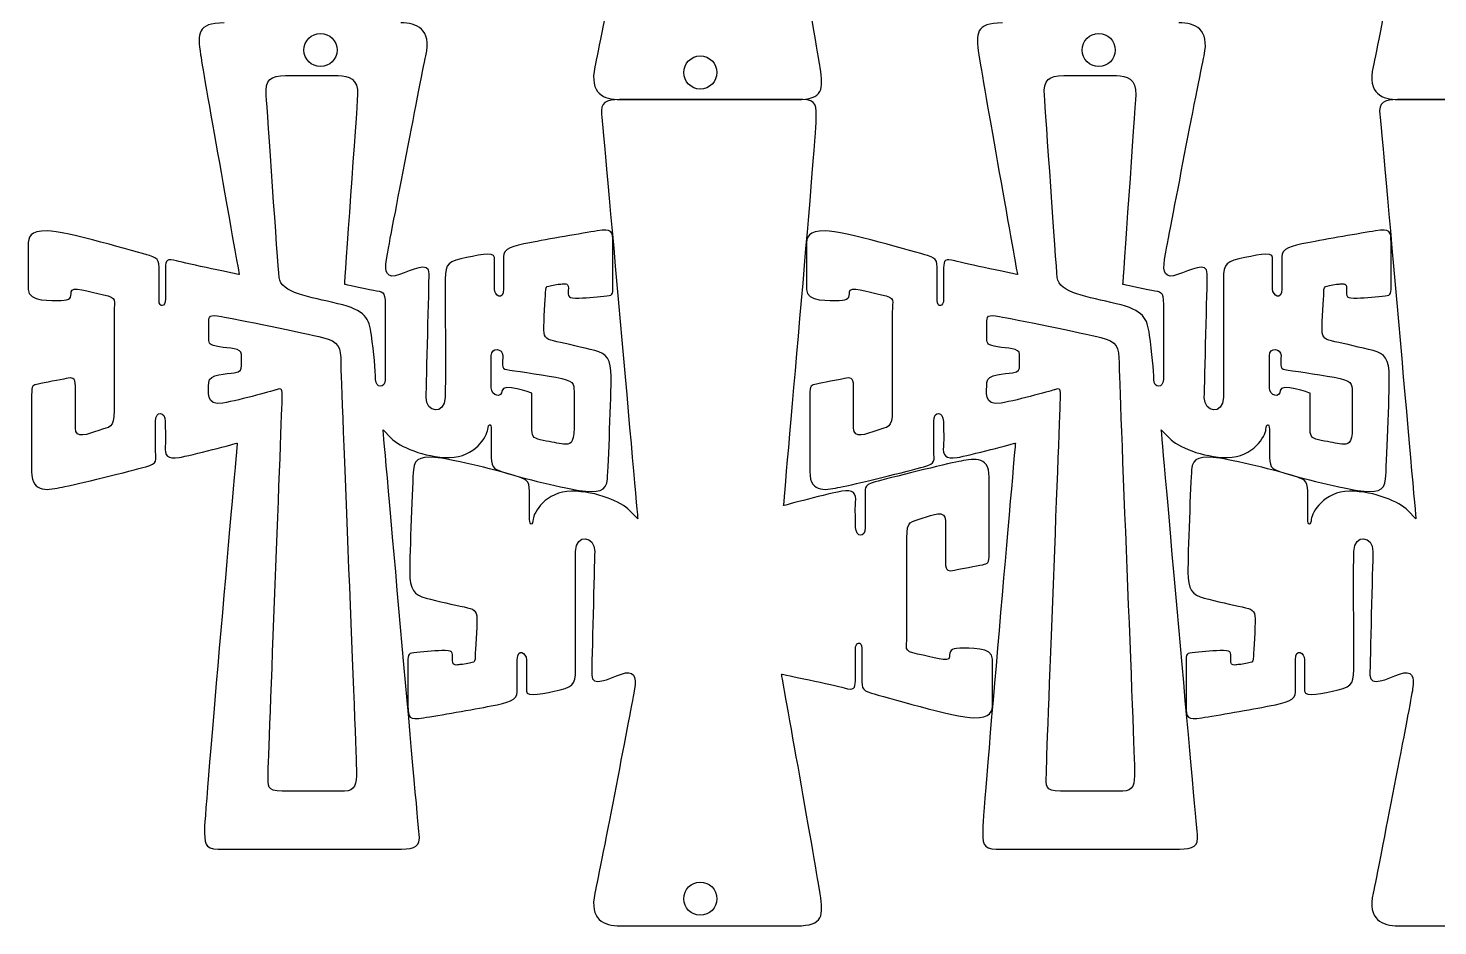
# Model space of a CAD drawing. Extents: x 0 to 3293, y 160 to 1701.
# Drawn here: x 0 to 1255, y 160 to 960 of the extents above; entities that cross this region are included whole.
import ezdxf

# ---------------------------------------------------------------- set-up
doc = ezdxf.new("R2010")
doc.units = 0
doc.layers.add('H0110_Printing_Least_9', color=7, linetype='CONTINUOUS')

msp = doc.modelspace()

# ---------------------------------------------------------------- linework, layer by layer
at = {"layer": 'H0110_Printing_Least_9', "color": 1}
for points in [[(260.438293, 955.211376)], [(953.375776, 955.211376)], [(598.601685, 905.750877)], [(506.876287, 779.374381)], [(1199.81377, 779.374381)], [(470.098288, 648.909384)], [(1163.035771, 648.909384)], [(352.162691, 345.579991)], [(1045.101174, 345.579991)], [(281.855293, 280.327393)], [(974.792776, 280.327393)], [(598.601685, 169.742996)]]:
    msp.add_lwpolyline(points, close=True, dxfattribs=at)
for points in [[(229.277294, 917.679377), (276.224293, 917.679377)], [(922.214777, 917.679377), (969.161776, 917.679377)], [(689.777683, 896.304978), (526.585687, 896.304978)], [(527.134687, 896.304878), (684.351683, 896.304878)], [(1382.715165, 896.304978), (1219.52317, 896.304978)], [(1220.072169, 896.304878), (1377.289166, 896.304878)], [(0.1253, 765.930381), (0.1253, 727.143382)], [(520.751287, 729.788382), (520.751287, 769.015381)], [(693.062783, 765.930381), (693.062783, 727.143382)], [(1213.68877, 729.788382), (1213.68877, 769.015381)], [(415.26029, 727.584382), (415.26029, 755.572381)], [(423.409289, 756.233381), (423.409289, 727.804382)], [(1108.197772, 727.584382), (1108.197772, 755.572381)], [(1116.346772, 756.233381), (1116.346772, 727.804382)], [(122.353297, 746.536381), (122.353297, 718.769382)], [(815.29078, 746.536381), (815.29078, 718.769382)], [(116.627297, 717.226382), (116.627297, 738.823382)], [(809.56478, 717.226382), (809.56478, 738.823382)], [(76.545298, 707.089382), (76.545298, 619.158385)], [(317.985292, 713.926382), (317.985292, 647.009384)], [(769.482781, 707.089382), (769.482781, 619.158385)], [(1010.922775, 713.926382), (1010.922775, 647.009384)], [(160.893296, 683.288383), (160.893296, 696.511383)], [(853.830779, 683.288383), (853.830779, 696.511383)], [(189.964295, 659.046384), (189.964295, 669.184383)], [(412.50729, 639.653384), (412.50729, 668.412383)], [(882.901778, 659.046384), (882.901778, 669.184383)], [(1105.444772, 639.653384), (1105.444772, 668.412383)], [(42.189299, 603.511385), (42.189299, 641.069384)], [(735.126782, 603.511385), (735.126782, 641.069384)], [(3.2083, 633.262384), (3.2083, 564.945386)], [(448.735289, 601.969385), (448.735289, 634.805384)], [(486.175288, 636.348384), (486.175288, 603.732385)], [(696.145783, 633.262384), (696.145783, 564.945386)], [(1141.672771, 601.969385), (1141.672771, 634.805384)], [(1179.112771, 636.348384), (1179.112771, 603.732385)], [(113.544297, 582.575385), (113.544297, 609.682385)], [(412.39729, 602.630385), (412.39729, 581.694385)], [(806.48178, 582.575385), (806.48178, 609.682385)], [(1105.334772, 602.630385), (1105.334772, 581.694385)], [(316.156292, 602.189385), (323.424292, 594.696385)], [(1009.093775, 602.189385), (1016.361775, 594.696385)], [(855.831679, 491.691988), (855.831679, 560.008986)], [(446.642689, 522.323987), (446.642689, 543.259986)], [(745.495681, 542.378986), (745.495681, 515.271987)], [(1139.580172, 522.323987), (1139.580172, 543.259986)], [(542.882686, 522.764987), (535.615687, 530.257987)], [(1235.820169, 522.764987), (1228.553169, 530.257987)], [(816.85068, 521.442987), (816.85068, 483.884988)], [(782.49468, 417.86499), (782.49468, 505.795987)], [(736.686682, 378.417991), (736.686682, 406.18499)], [(742.412681, 407.72799), (742.412681, 386.13099)], [(338.288692, 395.16599), (338.288692, 355.938991)], [(435.630689, 368.720991), (435.630689, 397.14999)], [(443.778689, 397.36999), (443.778689, 369.381991)], [(858.914679, 359.024991), (858.914679, 397.81099)], [(1031.226174, 395.16599), (1031.226174, 355.938991)], [(1128.568172, 368.720991), (1128.568172, 397.14999)], [(1136.716172, 397.36999), (1136.716172, 369.381991)], [(281.855293, 280.327393), (226.357294, 280.327393)], [(974.792776, 280.327393), (919.294777, 280.327393)], [(169.262296, 228.649394), (332.453292, 228.649394)], [(862.199778, 228.649394), (1025.390774, 228.649394)], [(527.134687, 160.296996), (684.351683, 160.296996)], [(1220.072169, 160.296996), (1377.289166, 160.296996)]]:
    msp.add_lwpolyline(points, dxfattribs=at)
for points in [[(705.368682, 924.710877), (702.639682, 943.555876), (670.977683, 1120.542872), (670.977683, 1120.542872)], [(539.963687, 1107.159872), (538.052687, 1095.687873), (509.939687, 949.564876), (504.753687, 925.529877)], [(1232.901169, 1107.159872), (1230.990169, 1095.687873), (1202.87717, 949.564876), (1197.69117, 925.529877)], [(174.688296, 964.657376), (150.396296, 964.657376), (150.941296, 955.097376), (153.671296, 936.251377)], [(245.696294, 940.470376), (245.696294, 948.611376), (252.296294, 955.211376), (260.438293, 955.211376)], [(260.438293, 955.211376), (268.580293, 955.211376), (275.180293, 948.611376), (275.180293, 940.470376)], [(354.286291, 935.432377), (359.472291, 959.467376), (346.098291, 964.657376), (331.905292, 964.657376)], [(867.625778, 964.657376), (843.332779, 964.657376), (843.878779, 955.097376), (846.608779, 936.251377)], [(938.633777, 940.470376), (938.633777, 948.611376), (945.233776, 955.211376), (953.375776, 955.211376)], [(953.375776, 955.211376), (961.517776, 955.211376), (968.117776, 948.611376), (968.117776, 940.470376)], [(1047.223774, 935.432377), (1052.409774, 959.467376), (1039.035774, 964.657376), (1024.842774, 964.657376)], [(153.671296, 936.251377), (156.400296, 917.406377), (188.062295, 740.419381), (188.062295, 740.419381)], [(260.438293, 925.729377), (252.296294, 925.729377), (245.696294, 932.329377), (245.696294, 940.470376)], [(275.180293, 940.470376), (275.180293, 932.329377), (268.580293, 925.729377), (260.438293, 925.729377)], [(319.076292, 753.802381), (320.987292, 765.274381), (349.100291, 911.397377), (354.286291, 935.432377)], [(583.859685, 920.491877), (583.859685, 928.632877), (590.459685, 935.232877), (598.601685, 935.232877)], [(598.601685, 935.232877), (606.743685, 935.232877), (613.343685, 928.632877), (613.343685, 920.491877)], [(846.608779, 936.251377), (849.337779, 917.406377), (880.999778, 740.419381), (880.999778, 740.419381)], [(953.375776, 925.729377), (945.233776, 925.729377), (938.633777, 932.329377), (938.633777, 940.470376)], [(968.117776, 940.470376), (968.117776, 932.329377), (961.517776, 925.729377), (953.375776, 925.729377)], [(1012.013775, 753.802381), (1013.924775, 765.274381), (1042.037774, 911.397377), (1047.223774, 935.432377)], [(212.081295, 899.925378), (210.990295, 914.128377), (216.176295, 917.679377), (229.277294, 917.679377)], [(276.224293, 917.679377), (285.231293, 917.679377), (294.238293, 914.948377), (293.419293, 900.472377)], [(504.753687, 925.529877), (499.567688, 901.494877), (512.941687, 896.304878), (527.134687, 896.304878)], [(598.601685, 905.750877), (590.459685, 905.750877), (583.859685, 912.350877), (583.859685, 920.491877)], [(613.343685, 920.491877), (613.343685, 912.350877), (606.743685, 905.750877), (598.601685, 905.750877)], [(684.351683, 896.304878), (708.643682, 896.304878), (708.097682, 905.864877), (705.368682, 924.710877)], [(905.018777, 899.925378), (903.927777, 914.128377), (909.113777, 917.679377), (922.214777, 917.679377)], [(969.161776, 917.679377), (978.168776, 917.679377), (987.175775, 914.948377), (986.356775, 900.472377)], [(1197.69117, 925.529877), (1192.50517, 901.494877), (1205.87917, 896.304878), (1220.072169, 896.304878)], [(223.545294, 737.961382), (222.180294, 751.890381), (213.173295, 885.723378), (212.081295, 899.925378)], [(293.419293, 900.472377), (292.600293, 885.996378), (281.683293, 731.952382), (281.683293, 731.952382)], [(526.585687, 896.304978), (514.473687, 896.304978), (509.407687, 894.100978), (510.729687, 882.861978)], [(701.889682, 877.792978), (701.889682, 890.574978), (702.330682, 896.304978), (689.777683, 896.304978)], [(916.482777, 737.961382), (915.117777, 751.890381), (906.110777, 885.723378), (905.018777, 899.925378)], [(986.356775, 900.472377), (985.537775, 885.996378), (974.620776, 731.952382), (974.620776, 731.952382)], [(1219.52317, 896.304978), (1207.41117, 896.304978), (1202.34617, 894.100978), (1203.66717, 882.861978)], [(510.729687, 882.861978), (512.050687, 871.622978), (542.882686, 522.764987), (542.882686, 522.764987)], [(1203.66717, 882.861978), (1204.98817, 871.622978), (1235.820169, 522.764987), (1235.820169, 522.764987)], [(672.819683, 534.664987), (672.819683, 534.664987), (701.889682, 865.010978), (701.889682, 877.792978)], [(17.0823, 779.374381), (1.6663, 779.374381), (0.1253, 774.304381), (0.1253, 765.930381)], [(108.038297, 757.335381), (98.568298, 760.200381), (32.499299, 779.374381), (17.0823, 779.374381)], [(506.876287, 779.374381), (493.883288, 777.171381), (462.170288, 771.880381), (446.753289, 768.794381)], [(520.751287, 769.015381), (520.751287, 778.932381), (519.870287, 781.57638), (506.876287, 779.374381)], [(710.019782, 779.374381), (694.603783, 779.374381), (693.062783, 774.304381), (693.062783, 765.930381)], [(800.97578, 757.335381), (791.50578, 760.200381), (725.436782, 779.374381), (710.019782, 779.374381)], [(1199.81377, 779.374381), (1186.82077, 777.171381), (1155.107771, 771.880381), (1139.690772, 768.794381)], [(1213.68877, 769.015381), (1213.68877, 778.932381), (1212.80777, 781.57638), (1199.81377, 779.374381)], [(446.753289, 768.794381), (431.337289, 765.709381), (423.409289, 763.946381), (423.409289, 756.233381)], [(1139.690772, 768.794381), (1124.274772, 765.709381), (1116.346772, 763.946381), (1116.346772, 756.233381)], [(116.627297, 738.823382), (116.627297, 752.707381), (117.508297, 754.470381), (108.038297, 757.335381)], [(132.263297, 752.707381), (123.674297, 755.131381), (122.353297, 753.148381), (122.353297, 746.536381)], [(330.692292, 740.419381), (319.680292, 736.285382), (317.166292, 742.331381), (319.076292, 753.802381)], [(385.30929, 754.470381), (371.655291, 751.605381), (371.434291, 747.418381), (371.434291, 730.889382)], [(415.26029, 755.572381), (415.26029, 761.522381), (398.96329, 757.335381), (385.30929, 754.470381)], [(809.56478, 738.823382), (809.56478, 752.707381), (810.44578, 754.470381), (800.97578, 757.335381)], [(825.200779, 752.707381), (816.61178, 755.131381), (815.29078, 753.148381), (815.29078, 746.536381)], [(1023.629774, 740.419381), (1012.617775, 736.285382), (1010.103775, 742.331381), (1012.013775, 753.802381)], [(1078.246773, 754.470381), (1064.592773, 751.605381), (1064.371773, 747.418381), (1064.371773, 730.889382)], [(1108.197772, 755.572381), (1108.197772, 761.522381), (1091.900773, 757.335381), (1078.246773, 754.470381)], [(188.062295, 740.419381), (188.062295, 740.419381), (140.852296, 750.283381), (132.263297, 752.707381)], [(357.119291, 741.247381), (357.119291, 752.266381), (341.703291, 744.553381), (330.692292, 740.419381)], [(354.477291, 631.058384), (354.697291, 644.942384), (357.119291, 730.228382), (357.119291, 741.247381)], [(880.999778, 740.419381), (880.999778, 740.419381), (833.789779, 750.283381), (825.200779, 752.707381)], [(1050.056774, 741.247381), (1050.056774, 752.266381), (1034.640774, 744.553381), (1023.629774, 740.419381)], [(1047.414774, 631.058384), (1047.634774, 644.942384), (1050.056774, 730.228382), (1050.056774, 741.247381)], [(38.445299, 725.160382), (38.445299, 730.449382), (54.081299, 725.160382), (67.075298, 722.515382)], [(275.951293, 714.472382), (251.113294, 720.481382), (224.910294, 724.031382), (223.545294, 737.961382)], [(281.683293, 731.952382), (281.683293, 731.952382), (299.424293, 728.128382), (307.612292, 726.489382)], [(371.434291, 730.889382), (371.434291, 714.361382), (371.875291, 647.146384), (371.434291, 631.058384)], [(460.848288, 724.278382), (460.848288, 728.686382), (461.289288, 729.788382), (463.711288, 730.228382)], [(463.711288, 730.228382), (466.134288, 730.669382), (471.860288, 731.991382), (474.503288, 731.991382)], [(474.503288, 731.991382), (477.145288, 731.991382), (481.109288, 733.975382), (481.109288, 728.245382)], [(481.109288, 728.245382), (481.109288, 722.515382), (479.568288, 719.430382), (487.496288, 719.430382)], [(512.823287, 721.193382), (520.751287, 722.074382), (520.751287, 721.854382), (520.751287, 729.788382)], [(731.382782, 725.160382), (731.382782, 730.449382), (747.018781, 725.160382), (760.012781, 722.515382)], [(968.888776, 714.472382), (944.050776, 720.481382), (917.847777, 724.031382), (916.482777, 737.961382)], [(974.620776, 731.952382), (974.620776, 731.952382), (992.361775, 728.128382), (1000.549775, 726.489382)], [(1064.371773, 730.889382), (1064.371773, 714.361382), (1064.812773, 647.146384), (1064.371773, 631.058384)], [(1153.785771, 724.278382), (1153.785771, 728.686382), (1154.226771, 729.788382), (1156.648771, 730.228382)], [(1156.648771, 730.228382), (1159.071771, 730.669382), (1164.797771, 731.991382), (1167.440771, 731.991382)], [(1167.440771, 731.991382), (1170.082771, 731.991382), (1174.046771, 733.975382), (1174.046771, 728.245382)], [(1174.046771, 728.245382), (1174.046771, 722.515382), (1172.505771, 719.430382), (1180.43377, 719.430382)], [(1205.76077, 721.193382), (1213.68877, 722.074382), (1213.68877, 721.854382), (1213.68877, 729.788382)], [(0.1253, 727.143382), (0.1253, 715.904382), (21.047299, 717.446382), (29.415299, 717.446382)], [(29.415299, 717.446382), (37.784299, 717.446382), (38.445299, 719.871382), (38.445299, 725.160382)], [(67.075298, 722.515382), (80.069298, 719.871382), (76.545298, 717.446382), (76.545298, 707.089382)], [(122.353297, 718.769382), (122.353297, 710.835382), (116.627297, 711.276382), (116.627297, 717.226382)], [(307.612292, 726.489382), (315.801292, 724.851382), (317.985292, 726.489382), (317.985292, 713.926382)], [(423.409289, 727.804382), (423.409289, 716.345382), (415.26029, 721.634382), (415.26029, 727.584382)], [(459.306289, 691.001383), (459.086289, 698.494383), (460.848288, 719.871382), (460.848288, 724.278382)], [(487.496288, 719.430382), (495.425288, 719.430382), (504.894287, 720.311382), (512.823287, 721.193382)], [(693.062783, 727.143382), (693.062783, 715.904382), (713.984782, 717.446382), (722.353782, 717.446382)], [(722.353782, 717.446382), (730.721782, 717.446382), (731.382782, 719.871382), (731.382782, 725.160382)], [(760.012781, 722.515382), (773.006781, 719.871382), (769.482781, 717.446382), (769.482781, 707.089382)], [(815.29078, 718.769382), (815.29078, 710.835382), (809.56478, 711.276382), (809.56478, 717.226382)], [(1000.549775, 726.489382), (1008.738775, 724.851382), (1010.922775, 726.489382), (1010.922775, 713.926382)], [(1116.346772, 727.804382), (1116.346772, 716.345382), (1108.197772, 721.634382), (1108.197772, 727.584382)], [(1152.243771, 691.001383), (1152.023771, 698.494383), (1153.785771, 719.871382), (1153.785771, 724.278382)], [(1180.43377, 719.430382), (1188.36277, 719.430382), (1197.83177, 720.311382), (1205.76077, 721.193382)], [(160.893296, 696.511383), (160.893296, 703.783382), (161.114296, 705.105382), (172.125296, 703.122382)], [(172.125296, 703.122382), (183.137295, 701.138382), (247.444294, 688.136383), (262.200293, 684.390383)], [(305.702292, 686.510383), (303.518292, 701.908382), (300.789292, 708.463382), (275.951293, 714.472382)], [(853.830779, 696.511383), (853.830779, 703.783382), (854.051779, 705.105382), (865.062778, 703.122382)], [(865.062778, 703.122382), (876.074778, 701.138382), (940.381776, 688.136383), (955.137776, 684.390383)], [(998.639775, 686.510383), (996.455775, 701.908382), (993.726775, 708.463382), (968.888776, 714.472382)], [(470.759288, 680.643383), (462.170288, 682.406383), (459.527289, 683.508383), (459.306289, 691.001383)], [(1163.696771, 680.643383), (1155.107771, 682.406383), (1152.464771, 683.508383), (1152.243771, 691.001383)], [(170.363296, 676.015383), (161.554296, 677.558383), (160.893296, 678.880383), (160.893296, 683.288383)], [(262.200293, 684.390383), (276.955293, 680.643383), (278.497293, 676.015383), (278.497293, 661.691383)], [(309.523292, 647.009384), (309.523292, 654.930384), (307.885292, 671.113383), (305.702292, 686.510383)], [(504.674287, 672.710383), (494.103288, 675.354383), (479.348288, 678.880383), (470.759288, 680.643383)], [(863.300778, 676.015383), (854.491779, 677.558383), (853.830779, 678.880383), (853.830779, 683.288383)], [(955.137776, 684.390383), (969.892776, 680.643383), (971.434776, 676.015383), (971.434776, 661.691383)], [(1002.460775, 647.009384), (1002.460775, 654.930384), (1000.822775, 671.113383), (998.639775, 686.510383)], [(1197.61177, 672.710383), (1187.04077, 675.354383), (1172.285771, 678.880383), (1163.696771, 680.643383)], [(189.964295, 669.184383), (189.964295, 675.354383), (179.173296, 674.473383), (170.363296, 676.015383)], [(412.50729, 668.412383), (412.50729, 676.015383), (422.748289, 674.693383), (422.748289, 668.412383)], [(422.748289, 668.412383), (422.748289, 662.132383), (420.986289, 656.402384), (426.272289, 655.741384)], [(519.209287, 649.570384), (519.209287, 664.776383), (515.245287, 670.065383), (504.674287, 672.710383)], [(882.901778, 669.184383), (882.901778, 675.354383), (872.110778, 674.473383), (863.300778, 676.015383)], [(1105.444772, 668.412383), (1105.444772, 676.015383), (1115.685772, 674.693383), (1115.685772, 668.412383)], [(1115.685772, 668.412383), (1115.685772, 662.132383), (1113.923772, 656.402384), (1119.209772, 655.741384)], [(1212.14677, 649.570384), (1212.14677, 664.776383), (1208.18277, 670.065383), (1197.61177, 672.710383)], [(160.893296, 644.281384), (160.893296, 652.215384), (177.411296, 651.774384), (183.577295, 652.876384)], [(183.577295, 652.876384), (189.744295, 653.978384), (189.964295, 656.181384), (189.964295, 659.046384)], [(278.497293, 661.691383), (278.497293, 647.366384), (292.426293, 309.252392), (292.426293, 297.847393)], [(426.272289, 655.741384), (431.557289, 655.080384), (454.241289, 651.554384), (470.098288, 648.909384)], [(853.830779, 644.281384), (853.830779, 652.215384), (870.348778, 651.774384), (876.514778, 652.876384)], [(876.514778, 652.876384), (882.681778, 653.978384), (882.901778, 656.181384), (882.901778, 659.046384)], [(971.434776, 661.691383), (971.434776, 647.366384), (985.363775, 309.252392), (985.363775, 297.847393)], [(1119.209772, 655.741384), (1124.494772, 655.080384), (1147.178771, 651.554384), (1163.035771, 648.909384)], [(9.1543, 642.959384), (4.3093, 641.857384), (3.2083, 641.857384), (3.2083, 633.262384)], [(34.040299, 647.807384), (28.975299, 646.705384), (13.9993, 644.061384), (9.1543, 642.959384)], [(42.189299, 641.069384), (42.189299, 649.096384), (39.106299, 648.909384), (34.040299, 647.807384)], [(173.447296, 625.990384), (157.370296, 623.345384), (160.893296, 636.348384), (160.893296, 644.281384)], [(317.985292, 647.009384), (317.985292, 639.089384), (309.523292, 639.089384), (309.523292, 647.009384)], [(448.735289, 634.805384), (448.735289, 634.805384), (422.088289, 644.116384), (422.088289, 637.174384)], [(470.098288, 648.909384), (485.955288, 646.264384), (486.175288, 643.179384), (486.175288, 636.348384)], [(515.906287, 558.334386), (516.787287, 569.353386), (519.209287, 634.364384), (519.209287, 649.570384)], [(702.091782, 642.959384), (697.246783, 641.857384), (696.145783, 641.857384), (696.145783, 633.262384)], [(726.977782, 647.807384), (721.912782, 646.705384), (706.936782, 644.061384), (702.091782, 642.959384)], [(735.126782, 641.069384), (735.126782, 649.096384), (732.043782, 648.909384), (726.977782, 647.807384)], [(866.384778, 625.990384), (850.307779, 623.345384), (853.830779, 636.348384), (853.830779, 644.281384)], [(1010.922775, 647.009384), (1010.922775, 639.089384), (1002.460775, 639.089384), (1002.460775, 647.009384)], [(1141.672771, 634.805384), (1141.672771, 634.805384), (1115.025772, 644.116384), (1115.025772, 637.174384)], [(1163.035771, 648.909384), (1178.892771, 646.264384), (1179.112771, 643.179384), (1179.112771, 636.348384)], [(1208.84377, 558.334386), (1209.72477, 569.353386), (1212.14677, 634.364384), (1212.14677, 649.570384)], [(221.072294, 637.835384), (221.072294, 637.835384), (189.523295, 628.634384), (173.447296, 625.990384)], [(213.804295, 295.534393), (213.804295, 306.277392), (226.357294, 623.455384), (226.357294, 630.893384)], [(226.357294, 630.893384), (226.357294, 638.331384), (226.357294, 639.818384), (221.072294, 637.835384)], [(371.434291, 631.058384), (370.994291, 614.971385), (354.256291, 617.175385), (354.477291, 631.058384)], [(422.088289, 637.174384), (422.088289, 630.232384), (412.50729, 631.885384), (412.50729, 639.653384)], [(914.009777, 637.835384), (914.009777, 637.835384), (882.460778, 628.634384), (866.384778, 625.990384)], [(906.741777, 295.534393), (906.741777, 306.277392), (919.294777, 623.455384), (919.294777, 630.893384)], [(919.294777, 630.893384), (919.294777, 638.331384), (919.294777, 639.818384), (914.009777, 637.835384)], [(1064.371773, 631.058384), (1063.931773, 614.971385), (1047.193774, 617.175385), (1047.414774, 631.058384)], [(1115.025772, 637.174384), (1115.025772, 630.232384), (1105.444772, 631.885384), (1105.444772, 639.653384)], [(76.545298, 619.158385), (76.545298, 602.850385), (72.801298, 605.054385), (62.891298, 601.528385)], [(113.544297, 609.682385), (113.544297, 619.819385), (122.133297, 618.497385), (122.133297, 609.682385)], [(769.482781, 619.158385), (769.482781, 602.850385), (765.738781, 605.054385), (755.828781, 601.528385)], [(806.48178, 609.682385), (806.48178, 619.819385), (815.07078, 618.497385), (815.07078, 609.682385)], [(62.891298, 601.528385), (52.980299, 598.002385), (42.189299, 594.035385), (42.189299, 603.511385)], [(122.133297, 609.682385), (122.133297, 600.867385), (122.793297, 595.578385), (122.133297, 587.424385)], [(409.31429, 602.409385), (409.75429, 607.919385), (412.39729, 608.360385), (412.39729, 602.630385)], [(486.175288, 603.732385), (486.175288, 589.187385), (482.211288, 588.746385), (476.925288, 589.407385)], [(755.828781, 601.528385), (745.917781, 598.002385), (735.126782, 594.035385), (735.126782, 603.511385)], [(815.07078, 609.682385), (815.07078, 600.867385), (815.73078, 595.578385), (815.07078, 587.424385)], [(1102.251772, 602.409385), (1102.691772, 607.919385), (1105.334772, 608.360385), (1105.334772, 602.630385)], [(1179.112771, 603.732385), (1179.112771, 589.187385), (1175.148771, 588.746385), (1169.862771, 589.407385)], [(134.466297, 577.491386), (144.817296, 579.238386), (186.220295, 590.289385), (186.220295, 590.289385)], [(186.220295, 590.289385), (186.220295, 590.289385), (157.150296, 259.943394), (157.150296, 247.161394)], [(348.310291, 242.092394), (346.989291, 253.331394), (316.156292, 602.189385), (316.156292, 602.189385)], [(323.424292, 594.696385), (330.692292, 587.203385), (352.274291, 577.491386), (375.178291, 577.491386)], [(375.178291, 577.491386), (398.08229, 577.491386), (408.87429, 596.900385), (409.31429, 602.409385)], [(458.646289, 592.713385), (450.938289, 594.255385), (448.735289, 595.357385), (448.735289, 601.969385)], [(476.925288, 589.407385), (471.640288, 590.068385), (466.354288, 591.170385), (458.646289, 592.713385)], [(827.403779, 577.491386), (837.754779, 579.238386), (879.157778, 590.289385), (879.157778, 590.289385)], [(879.157778, 590.289385), (879.157778, 590.289385), (850.087779, 259.943394), (850.087779, 247.161394)], [(1041.247774, 242.092394), (1039.926774, 253.331394), (1009.093775, 602.189385), (1009.093775, 602.189385)], [(1016.361775, 594.696385), (1023.629774, 587.203385), (1045.211774, 577.491386), (1068.115773, 577.491386)], [(1068.115773, 577.491386), (1091.019773, 577.491386), (1101.811772, 596.900385), (1102.251772, 602.409385)], [(1151.583771, 592.713385), (1143.875771, 594.255385), (1141.672771, 595.357385), (1141.672771, 601.969385)], [(1169.862771, 589.407385), (1164.577771, 590.068385), (1159.291771, 591.170385), (1151.583771, 592.713385)], [(104.735297, 569.132386), (116.187297, 572.218386), (113.544297, 575.523386), (113.544297, 582.575385)], [(122.133297, 587.424385), (121.472297, 579.270386), (124.115297, 575.744386), (134.466297, 577.491386)], [(368.239691, 576.757986), (351.281691, 579.181986), (344.014691, 577.638986), (343.133691, 566.619986)], [(412.39729, 581.694385), (412.39729, 568.912386), (413.71929, 567.810386), (422.308289, 564.725386)], [(797.67278, 569.132386), (809.12478, 572.218386), (806.48178, 575.523386), (806.48178, 582.575385)], [(815.07078, 587.424385), (814.40978, 579.270386), (817.05278, 575.744386), (827.403779, 577.491386)], [(855.831679, 560.008986), (855.831679, 580.723985), (839.534679, 575.875986), (828.742679, 573.892986)], [(1061.177173, 576.757986), (1044.219174, 579.181986), (1036.952174, 577.638986), (1036.071174, 566.619986)], [(1105.334772, 581.694385), (1105.334772, 568.912386), (1106.656772, 567.810386), (1115.245772, 564.725386)], [(3.2083, 564.945386), (3.2083, 544.230386), (19.5053, 549.078386), (30.296299, 551.061386)], [(30.296299, 551.061386), (41.088299, 553.045386), (93.282298, 566.047386), (104.735297, 569.132386)], [(343.133691, 566.619986), (342.252691, 555.600986), (339.829692, 490.589988), (339.829692, 475.383988)], [(436.731689, 560.228986), (428.142689, 563.314986), (385.19769, 574.332986), (368.239691, 576.757986)], [(696.145783, 564.945386), (696.145783, 544.230386), (712.442782, 549.078386), (723.233782, 551.061386)], [(723.233782, 551.061386), (734.025782, 553.045386), (786.21978, 566.047386), (797.67278, 569.132386)], [(828.742679, 573.892986), (817.95168, 571.908986), (765.756681, 558.906986), (754.304681, 555.821986)], [(1036.071174, 566.619986), (1035.190174, 555.600986), (1032.768174, 490.589988), (1032.768174, 475.383988)], [(1129.669172, 560.228986), (1121.080172, 563.314986), (1078.135173, 574.332986), (1061.177173, 576.757986)], [(422.308289, 564.725386), (430.897289, 561.639386), (473.842288, 550.621386), (490.800288, 548.196386)], [(446.642689, 543.259986), (446.642689, 556.041986), (445.320689, 557.143986), (436.731689, 560.228986)], [(490.800288, 548.196386), (507.757287, 545.772386), (515.025287, 547.315386), (515.906287, 558.334386)], [(754.304681, 555.821986), (742.852681, 552.735986), (745.495681, 549.430986), (745.495681, 542.378986)], [(1115.245772, 564.725386), (1123.834772, 561.639386), (1166.779771, 550.621386), (1183.73777, 548.196386)], [(1139.580172, 543.259986), (1139.580172, 556.041986), (1138.258172, 557.143986), (1129.669172, 560.228986)], [(1183.73777, 548.196386), (1200.69477, 545.772386), (1207.96277, 547.315386), (1208.84377, 558.334386)], [(483.861688, 547.462986), (460.956688, 547.462986), (450.165689, 528.053987), (449.725689, 522.544987)], [(535.615687, 530.257987), (528.347687, 537.750987), (506.765687, 547.462986), (483.861688, 547.462986)], [(724.573682, 547.462986), (714.222682, 545.716986), (672.819683, 534.664987), (672.819683, 534.664987)], [(736.906682, 537.529987), (737.567682, 545.683986), (734.924682, 549.209986), (724.573682, 547.462986)], [(1176.799171, 547.462986), (1153.894171, 547.462986), (1143.103171, 528.053987), (1142.663171, 522.544987)], [(1228.553169, 530.257987), (1221.285169, 537.750987), (1199.70317, 547.462986), (1176.799171, 547.462986)], [(736.906682, 515.271987), (736.906682, 524.086987), (736.245682, 529.375987), (736.906682, 537.529987)], [(796.14868, 523.425987), (806.05968, 526.951987), (816.85068, 530.918987), (816.85068, 521.442987)], [(449.725689, 522.544987), (449.284689, 517.034987), (446.642689, 516.594987), (446.642689, 522.323987)], [(745.495681, 515.271987), (745.495681, 505.134987), (736.906682, 506.456987), (736.906682, 515.271987)], [(782.49468, 505.795987), (782.49468, 522.103987), (786.23868, 519.899987), (796.14868, 523.425987)], [(1142.663171, 522.544987), (1142.222171, 517.034987), (1139.580172, 516.594987), (1139.580172, 522.323987)], [(487.605688, 493.895988), (488.045688, 509.982987), (504.783687, 507.778987), (504.562687, 493.895988)], [(1180.54317, 493.895988), (1180.98317, 509.982987), (1197.72117, 507.778987), (1197.50017, 493.895988)], [(487.605688, 394.06499), (487.605688, 410.59299), (487.164688, 477.807988), (487.605688, 493.895988)], [(504.562687, 493.895988), (504.342687, 480.011988), (501.920687, 394.72599), (501.920687, 383.70699)], [(849.885679, 481.994988), (854.730679, 483.096988), (855.831679, 483.096988), (855.831679, 491.691988)], [(1180.54317, 394.06499), (1180.54317, 410.59299), (1180.10217, 477.807988), (1180.54317, 493.895988)], [(1197.50017, 493.895988), (1197.28017, 480.011988), (1194.85817, 394.72599), (1194.85817, 383.70699)], [(816.85068, 483.884988), (816.85068, 475.857988), (819.93368, 476.044988), (824.999679, 477.146988)], [(824.999679, 477.146988), (830.064679, 478.248988), (845.040679, 480.892988), (849.885679, 481.994988)], [(339.829692, 475.383988), (339.829692, 460.177988), (343.794691, 454.888989), (354.365691, 452.243989)], [(1032.768174, 475.383988), (1032.768174, 460.177988), (1036.732174, 454.888989), (1047.303174, 452.243989)], [(354.365691, 452.243989), (364.936691, 449.599989), (379.691691, 446.073989), (388.28069, 444.310989)], [(1047.303174, 452.243989), (1057.874174, 449.599989), (1072.629173, 446.073989), (1081.218173, 444.310989)], [(388.28069, 444.310989), (396.86969, 442.547989), (399.51269, 441.445989), (399.73269, 433.952989)], [(1081.218173, 444.310989), (1089.807173, 442.547989), (1092.450173, 441.445989), (1092.670173, 433.952989)], [(399.73269, 433.952989), (399.95369, 426.459989), (398.19169, 405.08299), (398.19169, 400.67599)], [(1092.670173, 433.952989), (1092.891173, 426.459989), (1091.129173, 405.08299), (1091.129173, 400.67599)], [(791.96468, 402.43899), (778.970681, 405.08299), (782.49468, 407.50799), (782.49468, 417.86499)], [(346.216691, 403.76099), (338.288692, 402.87999), (338.288692, 403.09999), (338.288692, 395.16599)], [(371.543691, 405.52399), (363.614691, 405.52399), (354.145691, 404.64299), (346.216691, 403.76099)], [(377.929691, 396.70899), (377.929691, 402.43899), (379.471691, 405.52399), (371.543691, 405.52399)], [(435.630689, 397.14999), (435.630689, 408.60999), (443.778689, 403.31999), (443.778689, 397.36999)], [(736.686682, 406.18499), (736.686682, 414.11899), (742.412681, 413.67799), (742.412681, 407.72799)], [(820.594679, 399.79399), (820.594679, 394.50499), (804.95868, 399.79399), (791.96468, 402.43899)], [(829.623679, 407.50799), (821.255679, 407.50799), (820.594679, 405.08299), (820.594679, 399.79399)], [(858.914679, 397.81099), (858.914679, 409.04999), (837.992679, 407.50799), (829.623679, 407.50799)], [(1039.154174, 403.76099), (1031.226174, 402.87999), (1031.226174, 403.09999), (1031.226174, 395.16599)], [(1064.481173, 405.52399), (1056.552174, 405.52399), (1047.083174, 404.64299), (1039.154174, 403.76099)], [(1070.867173, 396.70899), (1070.867173, 402.43899), (1072.409173, 405.52399), (1064.481173, 405.52399)], [(1128.568172, 397.14999), (1128.568172, 408.60999), (1136.716172, 403.31999), (1136.716172, 397.36999)], [(384.53669, 392.96299), (381.89469, 392.96299), (377.929691, 390.97899), (377.929691, 396.70899)], [(395.32869, 394.72599), (392.90569, 394.28499), (387.17969, 392.96299), (384.53669, 392.96299)], [(398.19169, 400.67599), (398.19169, 396.26799), (397.75069, 395.16599), (395.32869, 394.72599)], [(473.730688, 370.483991), (487.384688, 373.348991), (487.605688, 377.535991), (487.605688, 394.06499)], [(1077.474173, 392.96299), (1074.832173, 392.96299), (1070.867173, 390.97899), (1070.867173, 396.70899)], [(1088.266173, 394.72599), (1085.843173, 394.28499), (1080.117173, 392.96299), (1077.474173, 392.96299)], [(1091.129173, 400.67599), (1091.129173, 396.26799), (1090.688173, 395.16599), (1088.266173, 394.72599)], [(1166.668171, 370.483991), (1180.32217, 373.348991), (1180.54317, 377.535991), (1180.54317, 394.06499)], [(501.920687, 383.70699), (501.920687, 372.687991), (517.336687, 380.40099), (528.347687, 384.53499)], [(528.347687, 384.53499), (539.359687, 388.66899), (541.873686, 382.62299), (539.963687, 371.151991)], [(705.368682, 188.702995), (702.639682, 207.547995), (670.977683, 384.53499), (670.977683, 384.53499)], [(670.977683, 384.53499), (670.977683, 384.53499), (718.186682, 374.670991), (726.775682, 372.246991)], [(726.775682, 372.246991), (735.364682, 369.822991), (736.686682, 371.805991), (736.686682, 378.417991)], [(742.412681, 386.13099), (742.412681, 372.246991), (741.531681, 370.483991), (751.001681, 367.618991)], [(1194.85817, 383.70699), (1194.85817, 372.687991), (1210.27417, 380.40099), (1221.285169, 384.53499)], [(1221.285169, 384.53499), (1232.297169, 388.66899), (1234.811169, 382.62299), (1232.901169, 371.151991)], [(412.28569, 356.159991), (427.702689, 359.244991), (435.630689, 361.007991), (435.630689, 368.720991)], [(443.778689, 369.381991), (443.778689, 363.431991), (460.076688, 367.618991), (473.730688, 370.483991)], [(539.963687, 371.151991), (538.052687, 359.680991), (509.939687, 213.556995), (504.753687, 189.521995)], [(751.001681, 367.618991), (760.471681, 364.753991), (826.540679, 345.579991), (841.956679, 345.579991)], [(1105.224172, 356.159991), (1120.640172, 359.244991), (1128.568172, 361.007991), (1128.568172, 368.720991)], [(1136.716172, 369.381991), (1136.716172, 363.431991), (1153.014171, 367.618991), (1166.668171, 370.483991)], [(1232.901169, 371.151991), (1230.990169, 359.680991), (1202.87717, 213.556995), (1197.69117, 189.521995)], [(338.288692, 355.938991), (338.288692, 346.021991), (339.169692, 343.377991), (352.162691, 345.579991)], [(352.162691, 345.579991), (365.156691, 347.782991), (396.86969, 353.073991), (412.28569, 356.159991)], [(841.956679, 345.579991), (857.372679, 345.579991), (858.914679, 350.649991), (858.914679, 359.024991)], [(1031.226174, 355.938991), (1031.226174, 346.021991), (1032.107174, 343.377991), (1045.101174, 345.579991)], [(1045.101174, 345.579991), (1058.094174, 347.782991), (1089.807173, 353.073991), (1105.224172, 356.159991)], [(226.357294, 280.327393), (211.987295, 280.327393), (213.804295, 284.790393), (213.804295, 295.534393)], [(292.426293, 297.847393), (292.426293, 286.443393), (291.270293, 280.327393), (281.855293, 280.327393)], [(919.294777, 280.327393), (904.924777, 280.327393), (906.741777, 284.790393), (906.741777, 295.534393)], [(985.363775, 297.847393), (985.363775, 286.443393), (984.207775, 280.327393), (974.792776, 280.327393)], [(157.150296, 247.161394), (157.150296, 234.379394), (156.709296, 228.649394), (169.262296, 228.649394)], [(332.453292, 228.649394), (344.566291, 228.649394), (349.631291, 230.853394), (348.310291, 242.092394)], [(850.087779, 247.161394), (850.087779, 234.379394), (849.646779, 228.649394), (862.199778, 228.649394)], [(1025.390774, 228.649394), (1037.503774, 228.649394), (1042.568774, 230.853394), (1041.247774, 242.092394)], [(504.753687, 189.521995), (499.567688, 165.486996), (512.941687, 160.296996), (527.134687, 160.296996)], [(583.859685, 184.483995), (583.859685, 192.624995), (590.459685, 199.224995), (598.601685, 199.224995)], [(598.601685, 199.224995), (606.743685, 199.224995), (613.343685, 192.624995), (613.343685, 184.483995)], [(684.351683, 160.296996), (708.643682, 160.296996), (708.097682, 169.856996), (705.368682, 188.702995)], [(1197.69117, 189.521995), (1192.50517, 165.486996), (1205.87917, 160.296996), (1220.072169, 160.296996)], [(598.601685, 169.742996), (590.459685, 169.742996), (583.859685, 176.342996), (583.859685, 184.483995)], [(613.343685, 184.483995), (613.343685, 176.342996), (606.743685, 169.742996), (598.601685, 169.742996)]]:
    msp.add_open_spline(points, degree=3, dxfattribs=at)

doc.saveas('drawing.dxf')
